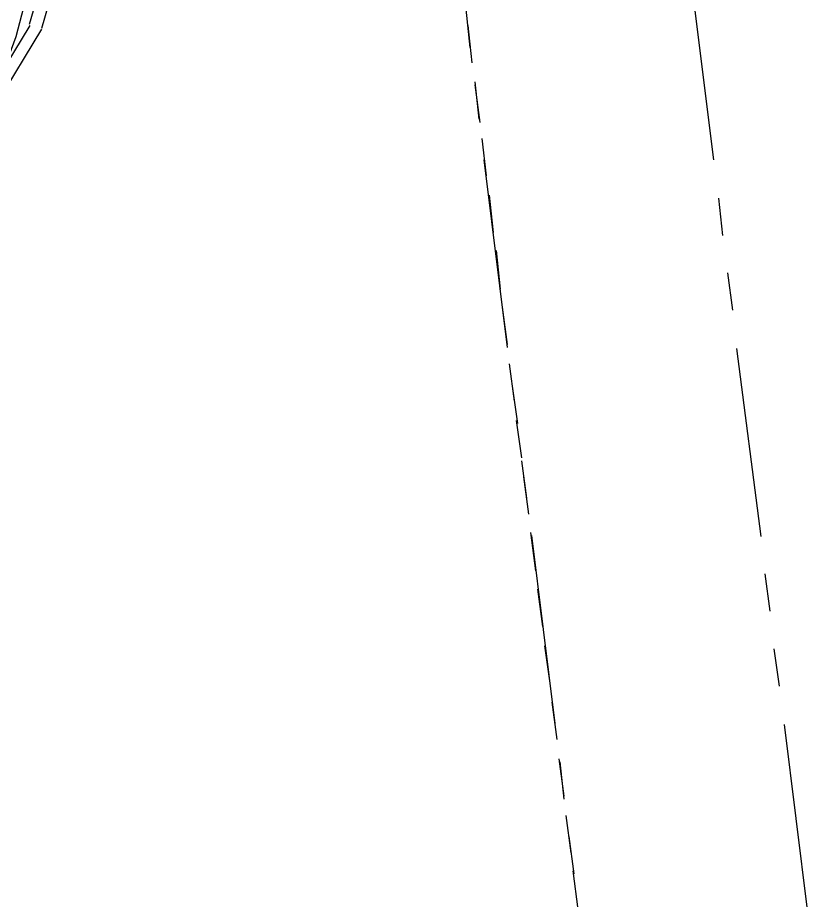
# Model space of a CAD drawing. Header units: feet. Extents: x -84 to 198, y -22 to 181.
# Drawn here: x 144.18 to 154.6, y 86.32 to 97.97 of the extents above; entities that cross this region are included whole.
import ezdxf

# ---------------------------------------------------------------- set-up
doc = ezdxf.new("R2010")
doc.units = ezdxf.units.FT
doc.layers.add('A-AREA-COMUN', color=252, linetype='CONTINUOUS')
doc.layers.add('A-LINEA', color=7, linetype='CONTINUOUS')

msp = doc.modelspace()

# ---------------------------------------------------------------- linework, layer by layer
at = {"layer": 'A-AREA-COMUN'}
msp.add_lwpolyline([(132.928, 81.0133), (136.4, 85.7244), (138.88, 88.16), (138.96, 88.8), (139.68, 89.7244), (140.24, 89.8844), (141.92, 92.5333), (143.2, 95.1289), (144.16, 97.7244), (145.952, 104.5689), (147.168, 110.9333), (147.712, 116.0178), (146.912, 109.8489), (146, 105.3689), (144.72, 105.3689), (138.64, 106.7733), (138.48, 106.5244), (137.792, 106.5244), (137.76, 106.2933), (136.72, 106.2933), (135.488, 106.6133), (135.36, 106.1689), (133.568, 106.1689)], dxfattribs=at)
at = {"layer": 'A-LINEA'}
for p, q in [((153.0533, 98.5778), (153.36, 96.0978)), ((150.0933, 98.0844), (150.1467, 97.5778)), ((137.3394, 86.3305), (144.3454, 97.8702)), ((137.3394, 86.3305), (144.3454, 97.8702)), ((137.3394, 86.3305), (144.3454, 97.8702)), ((137.3394, 86.3305), (144.3454, 97.8702)), ((137.3394, 86.3305), (144.3454, 97.8702)), ((137.3394, 86.3305), (144.3454, 97.8702)), ((150.12, 97.8711), (150.1733, 97.3778)), ((137.4514, 86.2068), (144.4985, 97.8196)), ((137.4514, 86.2068), (144.4985, 97.8196)), ((137.4514, 86.2068), (144.4985, 97.8196)), ((137.4514, 86.2068), (144.4985, 97.8196)), ((150.2133, 97.1244), (150.2667, 96.6311)), ((150.2133, 97.0844), (150.28, 96.5911)), ((150.3067, 96.3778), (150.36, 95.8844)), ((150.3333, 96.0978), (150.64, 93.6178)), ((150.4, 95.6311), (150.4533, 95.1378)), ((153.4267, 95.5911), (153.48, 95.0978)), ((150.4933, 94.8978), (150.5467, 94.3911)), ((153.5467, 94.6044), (153.6133, 94.1111)), ((150.5733, 94.1511), (150.64, 93.6578)), ((153.6667, 93.6044), (153.9867, 91.1244)), ((150.6667, 93.4044), (150.7333, 92.9111)), ((150.7067, 93.1111), (150.7733, 92.6178)), ((150.76, 92.6578), (150.8267, 92.1644)), ((150.8267, 92.1244), (150.8933, 91.6311)), ((150.8533, 91.9111), (150.92, 91.4178)), ((150.9467, 91.1778), (151.0133, 90.6711)), ((150.96, 91.1378), (151.2667, 88.6578)), ((154.04, 90.6311), (154.1067, 90.1378)), ((151.04, 90.4311), (151.1067, 89.9378)), ((151.1333, 89.6844), (151.2, 89.1911)), ((154.16, 89.6444), (154.2267, 89.1511)), ((151.2267, 88.9378), (151.2933, 88.4444)), ((154.2933, 88.6444), (154.6, 86.1644)), ((151.32, 88.1911), (151.3867, 87.6978)), ((151.3333, 88.1511), (151.3867, 87.6578)), ((151.4133, 87.4444), (151.48, 86.9511)), ((151.4533, 87.1644), (151.52, 86.6711)), ((151.5067, 86.7111), (151.5733, 86.2044))]:
    msp.add_line(p, q, dxfattribs=at)
for points in [[(148.2267, 120.0044), (148.08, 117.7644), (147.88, 115.5111), (147.6267, 113.2844), (147.32, 111.0444), (146.9467, 108.8178), (146.5333, 106.6044), (146.0667, 104.4044), (145.5333, 102.2178), (144.96, 100.0444), (144.3333, 97.8844)], [(148.2267, 120.0044), (148.08, 117.7644), (147.88, 115.5111), (147.6267, 113.2844), (147.32, 111.0444), (146.9467, 108.8178), (146.5333, 106.6044), (146.0667, 104.4044), (145.5333, 102.2178), (144.96, 100.0444), (144.3333, 97.8844)], [(148.2267, 120.0044), (148.08, 117.7644), (147.88, 115.5111), (147.6267, 113.2844), (147.32, 111.0444), (146.9467, 108.8178), (146.5333, 106.6044), (146.0667, 104.4044), (145.5333, 102.2178), (144.96, 100.0444), (144.3333, 97.8844)], [(148.2267, 120.0044), (148.08, 117.7644), (147.88, 115.5111), (147.6267, 113.2844), (147.32, 111.0444), (146.9467, 108.8178), (146.5333, 106.6044), (146.0667, 104.4044), (145.5333, 102.2178), (144.96, 100.0444), (144.3333, 97.8844)], [(148.2267, 120.0044), (148.08, 117.7644), (147.88, 115.5111), (147.6267, 113.2844), (147.32, 111.0444), (146.9467, 108.8178), (146.5333, 106.6044), (146.0667, 104.4044), (145.5333, 102.2178), (144.96, 100.0444), (144.3333, 97.8844)], [(148.2267, 120.0044), (148.08, 117.7644), (147.88, 115.5111), (147.6267, 113.2844), (147.32, 111.0444), (146.9467, 108.8178), (146.5333, 106.6044), (146.0667, 104.4044), (145.5333, 102.2178), (144.96, 100.0444), (144.3333, 97.8844)], [(148.3867, 120.0044), (148.24, 117.7511), (148.04, 115.4978), (147.7867, 113.2578), (147.48, 111.0178), (147.12, 108.7911), (146.6933, 106.5778), (146.2267, 104.3778), (145.7067, 102.1778), (145.12, 99.9911), (144.4933, 97.8311)], [(148.3867, 120.0044), (148.24, 117.7511), (148.04, 115.4978), (147.7867, 113.2578), (147.48, 111.0178), (147.12, 108.7911), (146.6933, 106.5778), (146.2267, 104.3778), (145.7067, 102.1778), (145.12, 99.9911), (144.4933, 97.8311)], [(148.3867, 120.0044), (148.24, 117.7511), (148.04, 115.4978), (147.7867, 113.2578), (147.48, 111.0178), (147.12, 108.7911), (146.6933, 106.5778), (146.2267, 104.3778), (145.7067, 102.1778), (145.12, 99.9911), (144.4933, 97.8311)], [(148.3867, 120.0044), (148.24, 117.7511), (148.04, 115.4978), (147.7867, 113.2578), (147.48, 111.0178), (147.12, 108.7911), (146.6933, 106.5778), (146.2267, 104.3778), (145.7067, 102.1778), (145.12, 99.9911), (144.4933, 97.8311)]]:
    msp.add_lwpolyline(points, dxfattribs=at)

doc.saveas('drawing.dxf')
